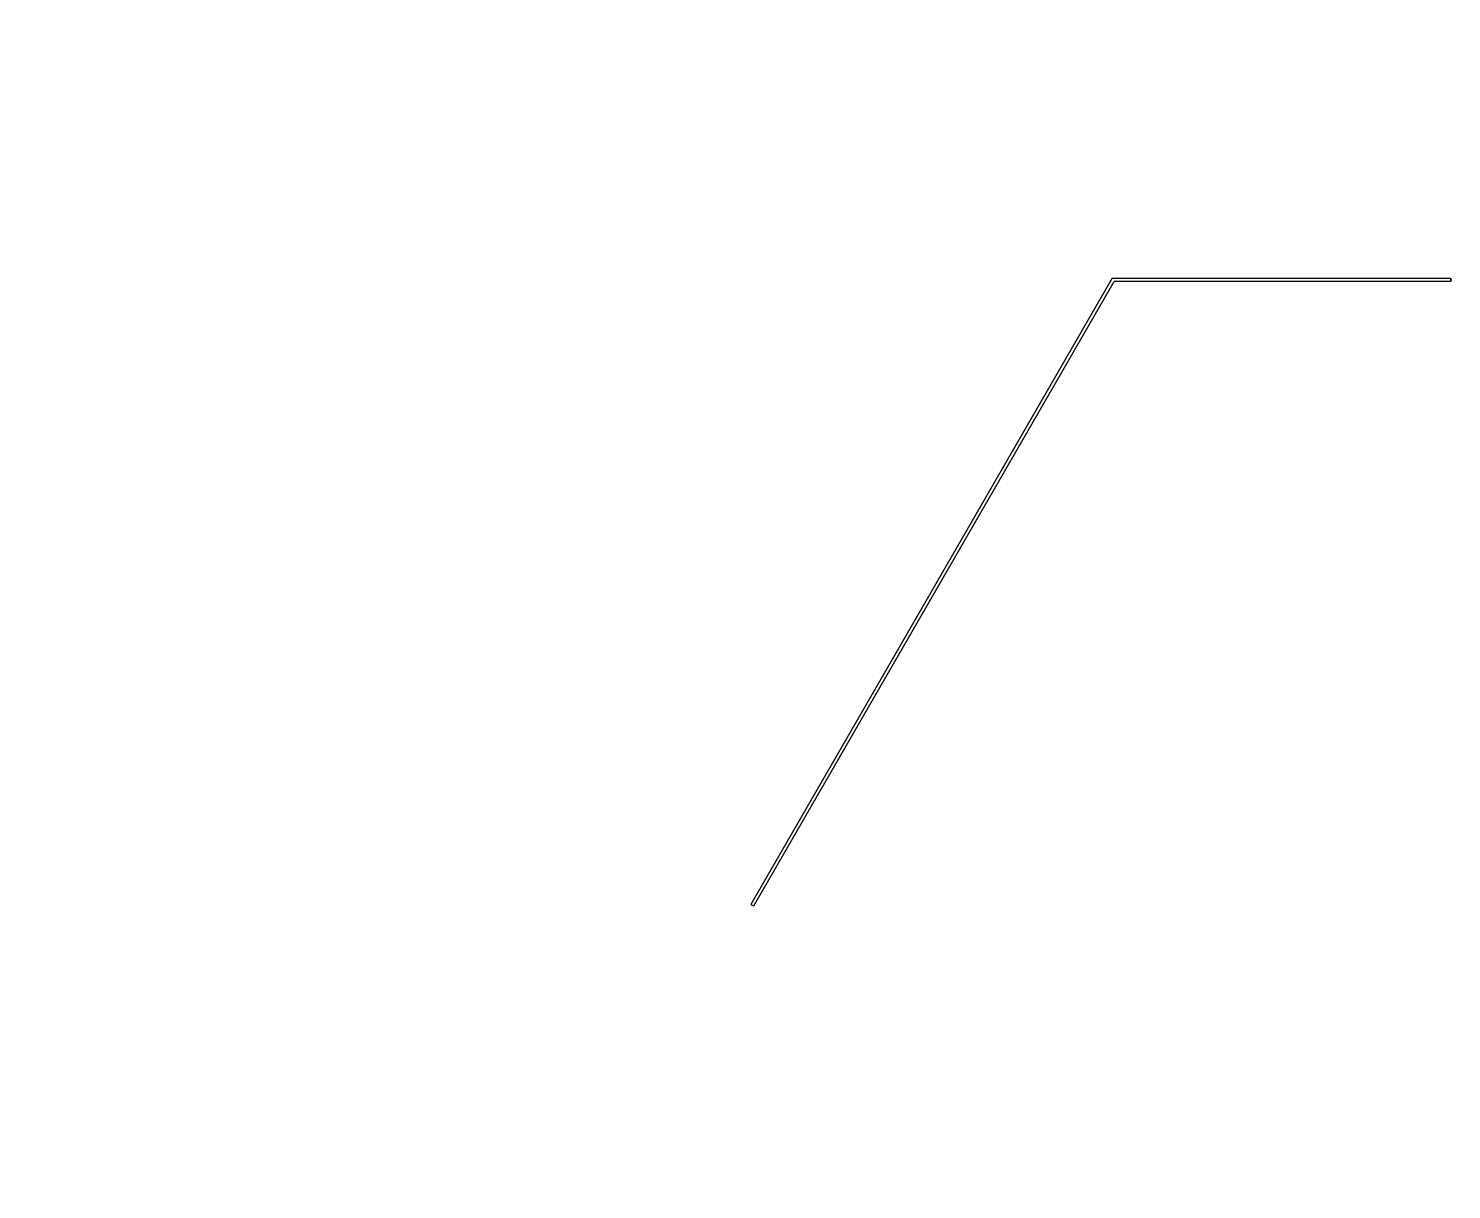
# Model space of a CAD drawing. Header units: inches. Extents: x 0 to 114300, y 0 to 114300.
# Drawn here: x 74765 to 78996, y 64377 to 67829 of the extents above; entities that cross this region are included whole.
import ezdxf

# ---------------------------------------------------------------- set-up
doc = ezdxf.new("R2010")
doc.units = ezdxf.units.IN
doc.header["$MEASUREMENT"] = 0

msp = doc.modelspace()

# ---------------------------------------------------------------- hatches: boundary and pattern name
h = msp.add_hatch()
h.set_pattern_fill('ANSI31', color=256, scale=100)
h.set_pattern_definition([(45, (-3636.992, -6350), (-8.8388348, 8.8388348), [])])
h.paths.add_polyline_path([(114300, 0), (0, 0), (0, 114300), (114300, 114300)])
edge = h.paths.add_edge_path(flags=16)
edge.add_arc((57150, 57150), 50800, 288.35844, 529.79531, ccw=False)
edge.add_line((73150, 8935.5), (41150, 8935.5))
edge.add_arc((57150, 57150), 50800, 190.20469, 251.64156, ccw=False)
edge.add_arc((57150, 57150), 50800, 169.79531, 190.20469, ccw=False)

# ---------------------------------------------------------------- linework, layer by layer
for p, q in [((77987.2, 67086.1), (76912.5, 65224.8)), ((76921.8, 65220.8), (77993, 67076.1)), ((77987.2, 67086.1), (78992.9, 67086.1)), ((78992.9, 67076.1), (77993, 67076.1)), ((78992.9, 67086.1), (78992.9, 67082.6)), ((78995.9, 67082.6), (78992.9, 67082.6)), ((78992.9, 67079.6), (78995.9, 67079.6)), ((78992.9, 67079.6), (78992.9, 67076.1)), ((78995.9, 67079.6), (78995.9, 67082.6)), ((76912.5, 65224.8), (76921.8, 65220.8))]:
    msp.add_line(p, q)

doc.saveas('drawing.dxf')
